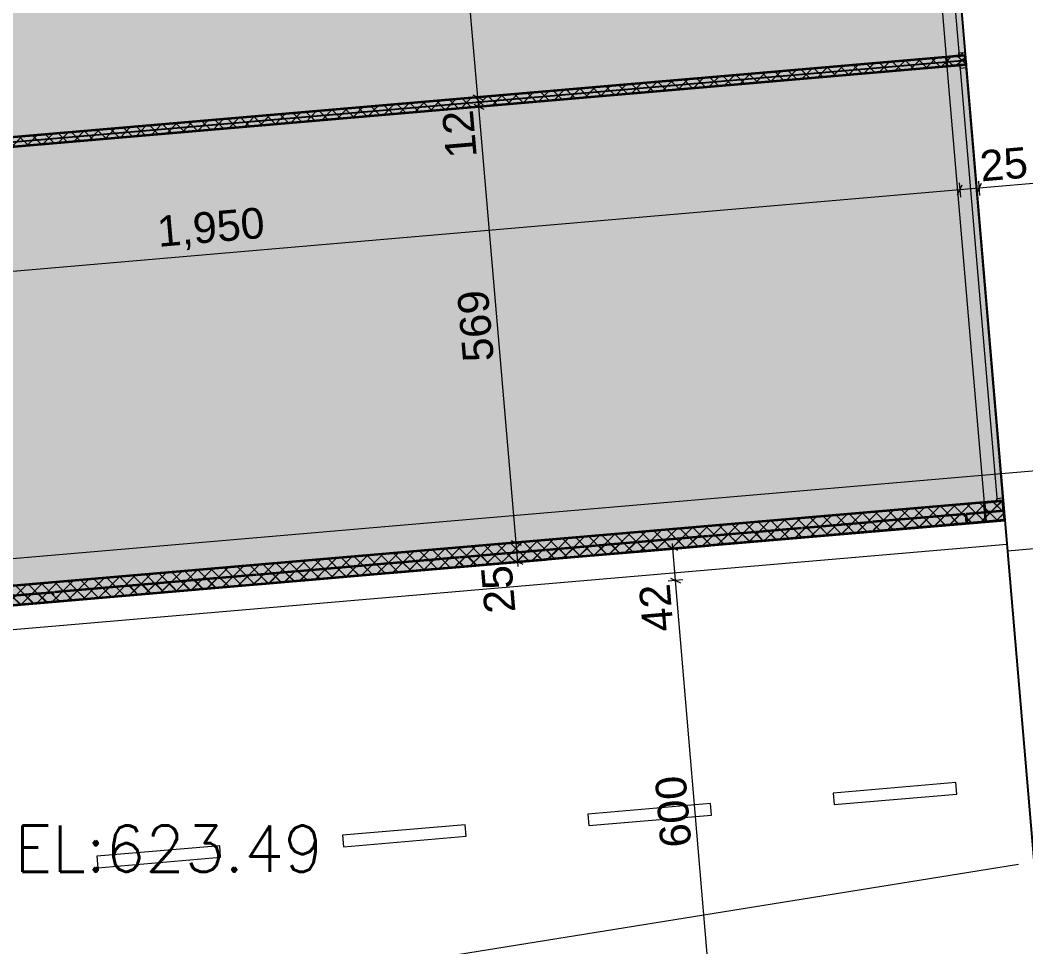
# Model space of a CAD drawing. Header units: metres. Extents: x 7516628 to 7516777, y 4692096 to 4692450.
# Drawn here: x 7516715.43 to 7516728.5, y 4692228.5 to 4692240.54 of the extents above; entities that cross this region are included whole.
import ezdxf

# ---------------------------------------------------------------- set-up
doc = ezdxf.new("R2010")
doc.units = ezdxf.units.M
for name, color, linetype, lineweight in [('Ndarjet', 1, 'Continuous', 0), ('New_2D Drafting - General_Pen_No__102', 254, 'Continuous', 0), ('New_2D Drafting - General_Pen_No__2', 8, 'Continuous', 0), ('New_Archicad Windows_Pen_No__103', 31, 'Continuous', 0), ('New_Archicad Windows_Pen_No__82', 253, 'Continuous', 0), ('New_Dimensioning - General', 7, 'Continuous', 0), ('New_Dimensioning - General_Pen_No__1', 7, 'Continuous', 0), ('New_Dimensioning - General_Pen_No__142', 8, 'Continuous', 0), ('New_Dimensioning - General_Pen_No__161', 251, 'Continuous', 0), ('New_Drawing & Figure_Pen_No__171', 161, 'Continuous', 0), ('New_Drawing & Figure_Pen_No__50', 134, 'Continuous', 0), ('New_Drawing & Figure_Pen_No__58', 12, 'Continuous', 0), ('New_Structural - Bearing', 7, 'Continuous', 0), ('New_Structural - Bearing_Pen_No__1', 7, 'Continuous', 0), ('New_Structural - Bearing_Pen_No__102', 254, 'Continuous', 0), ('New_Structural - Bearing_Pen_No__181', 254, 'Continuous', 0), ('New_Structural - Bearing_Pen_No__184', 254, 'Continuous', 0), ('New_Structural - Bearing_Pen_No__22', 8, 'Continuous', 0), ('niveleta lartesite', 5, 'Continuous', 0), ('projekt', 7, 'Continuous', 0)]:
    doc.layers.add(name, color=color, linetype=linetype, lineweight=lineweight)
doc.styles.add('GENERATED_STYLE_1', font='arial.ttf')
doc.styles.get("Standard").update_dxf_attribs({"font": 'simplex.shx'})
doc.dimstyles.new('GENERATED_STYLE__1', dxfattribs={"dimtxt": 400, "dimasz": 95, "dimexe": 0.18, "dimexo": 100000, "dimgap": 0, "dimtad": 1, "dimdec": 0, "dimlfac": 0.1, "dimzin": 0, "dimdsep": 46, "dimtxsty": 'GENERATED_STYLE_1', "dimblk": 'ARROWHEAD_2', "dimblk1": 'ARROWHEAD_2', "dimblk2": 'ARROWHEAD_2', "dimcen": 0.09, "dimclrd": 251, "dimclre": 251, "dimclrt": 7, "dimadec": 0, "dimazin": 0, "dimtfac": 1, "dimtdec": 4, "dimtmove": 0, "dimatfit": 3, "dimfxl": 1, "dimtolj": 1, "dimtzin": 0, "dimarcsym": 0})
pattern_1 = [(44.99999999999998, (0, 0), (-91.92387818248316, 91.92387818248324), []), (135.0000000000001, (0, 0), (91.9238781824829, 91.92387818248349), [])]
pattern_2 = [(44.99999999999998, (0, 0), (-176.7766952966368, 176.7766952966369), []), (44.99999999999998, (-35.35533905932736, 35.35533905932739), (-176.7766952966368, 176.7766952966369), []), (44.99999999999998, (-70.71067811865473, 70.71067811865478), (-176.7766952966368, 176.7766952966369), [])]

# ---------------------------------------------------------------- blocks, each defined once
blk = doc.blocks.new('Slab_2', base_point=(-11404.96889856422, -101275.0153875597))
at = {"layer": 'New_Structural - Bearing_Pen_No__1', "color": 7, "linetype": 'Continuous', "lineweight": 13, "flags": 128}
blk.add_lwpolyline([(-11404.96889856422, -101275.0153875597), (-9810.829319608274, -101138.1979807408), (-9823.65595149895, -100988.7473952137), (-11417.79553045489, -101125.5648020328)], close=True, dxfattribs=at)
blk = doc.blocks.new('Slab_3', base_point=(-8216.689740655056, -101001.3805739218))
at = {"layer": 'New_Structural - Bearing_Pen_No__1', "color": 7, "linetype": 'Continuous', "lineweight": 13, "flags": 128}
blk.add_lwpolyline([(-8216.689740655056, -101001.3805739218), (-6622.550161700019, -100864.563167102), (-6635.376793587965, -100715.1125815749), (-8229.516372543912, -100851.9299883946)], close=True, dxfattribs=at)
blk = doc.blocks.new('Slab_4', base_point=(-5028.410582744072, -100727.7457602693))
at = {"layer": 'New_Structural - Bearing_Pen_No__1', "color": 7, "linetype": 'Continuous', "lineweight": 13, "flags": 128}
blk.add_lwpolyline([(-5028.410582744072, -100727.7457602693), (-3434.271003789036, -100590.9283534502), (-3447.097635678801, -100441.4777679239), (-5041.237214633838, -100578.2951747428)], close=True, dxfattribs=at)
blk = doc.blocks.new('Slab_5', base_point=(-1840.131424833998, -100454.1109466308))
at = {"layer": 'New_Structural - Bearing_Pen_No__1', "color": 7, "linetype": 'Continuous', "lineweight": 13, "flags": 128}
blk.add_lwpolyline([(-1840.131424833998, -100454.1109466308), (-245.9918458789616, -100317.2935398115), (-258.8184777687275, -100167.8429542849), (-1852.958056723764, -100304.660361104)], close=True, dxfattribs=at)
blk = doc.blocks.new('Slab_31', base_point=(-3863.257726067821, -46951.26156539229))
at = {"layer": 'New_Structural - Bearing_Pen_No__181', "color": 254, "linetype": 'Continuous', "lineweight": 0, "flags": 128}
blk.add_lwpolyline([(-3863.257726067821, -46951.26156539229), (-23791.6893708756, -48648.32431564138), (-19548.63263606421, -98467.96358315441), (377.9263670328498, -96755.52447032201), (-3192.941559095743, -54822.7878604257), (-3600.221372978922, -50040.09806350222)], close=True, dxfattribs=at)
blk = doc.blocks.new('Slab_35', base_point=(-22076.12423998126, 78576.49033854387))
at = {"layer": 'New_Structural - Bearing_Pen_No__184', "color": 254, "linetype": 'Continuous', "lineweight": 0, "flags": 128}
blk.add_lwpolyline([(-22076.12423998126, 78576.49033854387), (-46303.63800945178, 74554.77856824246), (-45594.77753155443, 72138.23779881523), (-25759.95144974149, 75430.77347846248), (-17611.85185514205, 45682.63673964111), (-7877.09251520846, 10141.71721589582), (-11542.09914180956, 9137.861435929606), (-8828.899790343712, -767.8379691656118), (-6016.712207689124, -26229.73658027559), (-4312.456942216158, -41660.27721866157), (379.2418893517606, -96770.96442558194), (-19548.6329040541, -98467.96360597546), (-19555.13085424627, -98391.65813141585), (-19753.14066366718, -98423.51140641085), (-19721.56030660335, -98794.46769330432), (404.927579019386, -97072.67944604837), (412.0980510651861, -97156.90685625123), (8022.656437035948, -96505.83598593903), (-9.094947e-10, 0), (-2952.555899401886, 11490.56185632594), (-19643.20814535404, 76446.13885095759), (-19811.53685661957, 77101.22940127758, 0.388950843474932)], format="xyb", close=True, dxfattribs=at)
blk = doc.blocks.new('Storefront Window with Transom 2 27_25')
at = {"layer": 'New_Archicad Windows_Pen_No__103', "linetype": 'Continuous', "lineweight": 13}
h = blk.add_hatch(dxfattribs=at)
h.set_pattern_fill('ALUMINIUM', color=31, style=0, pattern_type=2)
h.set_pattern_definition(pattern_2)
h.paths.add_polyline_path([(-2314.900129099319, 0), (-2314.900129099319, -80), (-2274.900129099319, -80), (-2274.900129099319, 0)])
h = blk.add_hatch(dxfattribs=at)
h.set_pattern_fill('ALUMINIUM', color=31, style=0, pattern_type=2)
h.set_pattern_definition(pattern_2)
h.paths.add_polyline_path([(2274.900129099319, 0), (2274.900129099319, -80), (2314.900129099319, -80), (2314.900129099319, 0)])
at = {"layer": 'New_Archicad Windows_Pen_No__82', "color": 253, "linetype": 'Continuous', "lineweight": 20}
for p, q in [((-2314.900129099319, 170), (2314.900129099319, 170)), ((-2314.900129099319, 0), (-2314.900129099319, 170)), ((2314.900129099319, 0), (2314.900129099319, 170)), ((-2314.900129099319, 0), (2314.900129099319, 0)), ((-2314.900129099319, 0), (-2314.900129099319, -80)), ((-2274.900129099319, 0), (-2314.900129099319, 0)), ((-2314.900129099319, -80), (-2314.900129099319, 0)), ((-2314.900129099319, -80), (-2314.900129099319, 0)), ((-2274.900129099319, -80), (-2274.900129099319, 0)), ((2274.900129099319, 0), (2274.900129099319, -80)), ((2314.900129099319, 0), (2274.900129099319, 0)), ((2314.900129099319, -80), (2314.900129099319, 0)), ((2314.900129099319, -80), (2314.900129099319, 0)), ((2314.900129099319, -80), (2314.900129099319, 0)), ((-2314.900129099319, -80), (2314.900129099319, -80)), ((-2314.900129099319, -80), (2314.900129099319, -80)), ((-2314.900129099319, -80), (-2274.900129099319, -80)), ((2274.900129099319, -80), (2314.900129099319, -80))]:
    blk.add_line(p, q, dxfattribs=at)
blk = doc.blocks.new('Storefront Window with Transom 2 27_26')
at = {"layer": 'New_Archicad Windows_Pen_No__103', "linetype": 'Continuous', "lineweight": 13}
h = blk.add_hatch(dxfattribs=at)
h.set_pattern_fill('ALUMINIUM', color=31, style=0, pattern_type=2)
h.set_pattern_definition(pattern_2)
h.paths.add_polyline_path([(-2844.291990718778, 0), (-2844.291990718778, -80), (-2804.291990718778, -80), (-2804.291990718778, 0)])
h = blk.add_hatch(dxfattribs=at)
h.set_pattern_fill('ALUMINIUM', color=31, style=0, pattern_type=2)
h.set_pattern_definition(pattern_2)
h.paths.add_polyline_path([(2804.291990718778, 0), (2804.291990718778, -80), (2844.291990718778, -80), (2844.291990718778, 0)])
at = {"layer": 'New_Archicad Windows_Pen_No__82', "color": 253, "linetype": 'Continuous', "lineweight": 20}
for p, q in [((-2844.291990718778, 170), (2844.291990718778, 170)), ((-2844.291990718778, 0), (-2844.291990718778, 170)), ((2844.291990718778, 0), (2844.291990718778, 170)), ((-2844.291990718778, 0), (2844.291990718778, 0)), ((-2844.291990718778, 0), (-2844.291990718778, -80)), ((-2804.291990718778, 0), (-2844.291990718778, 0)), ((-2844.291990718778, -80), (-2844.291990718778, 0)), ((-2844.291990718778, -80), (-2844.291990718778, 0)), ((-2804.291990718778, -80), (-2804.291990718778, 0)), ((2804.291990718778, 0), (2804.291990718778, -80)), ((2844.291990718778, 0), (2804.291990718778, 0)), ((2844.291990718778, -80), (2844.291990718778, 0)), ((2844.291990718778, -80), (2844.291990718778, 0)), ((2844.291990718778, -80), (2844.291990718778, 0)), ((-2844.291990718778, -80), (2844.291990718778, -80)), ((-2844.291990718778, -80), (2844.291990718778, -80)), ((-2844.291990718778, -80), (-2804.291990718778, -80)), ((2804.291990718778, -80), (2844.291990718778, -80))]:
    blk.add_line(p, q, dxfattribs=at)
blk = doc.blocks.new('Wall_24', base_point=(-3863.345438544469, -46935.7316789857))
at = {"layer": 'New_Structural - Bearing_Pen_No__102', "linetype": 'Continuous', "lineweight": 13}
h = blk.add_hatch(dxfattribs=at)
h.set_pattern_fill('CONCRETE_BLOCK', color=254, style=0, pattern_type=2)
h.set_pattern_definition(pattern_1)
h.paths.add_polyline_path([(-135.7871134196962, -90721.22575329588), (-384.8860456496097, -90742.43204024788), (-374.5694858127136, -90863.61568258384), (-125.4705535828001, -90842.4093053977)])
h = blk.add_hatch(dxfattribs=at)
h.set_pattern_fill('CONCRETE_BLOCK', color=254, style=0, pattern_type=2)
h.set_pattern_definition(pattern_1)
h.paths.add_polyline_path([(107.9671602687962, -96531.69703491445), (128.8274895154018, -96776.73082875487), (377.9264217453154, -96755.52454180285), (357.0660924987097, -96510.49065772831)])
at = {"layer": 'New_Structural - Bearing_Pen_No__22', "color": 8, "linetype": 'Continuous', "lineweight": 35}
for p, q in [((-215.4988225883529, -90728.01172326598), (-384.886113325873, -90742.4320470003)), ((-135.7871563589316, -90721.22568856746), (-215.4988225883529, -90728.01172326598)), ((-205.1821835818367, -90849.19537787914), (-374.569474319357, -90863.61570161347)), ((-125.4705173524154, -90842.40934318064), (-205.1821835818367, -90849.19537787914)), ((277.3544199607364, -96517.27672345893), (107.9671292232162, -96531.69704719326)), ((357.0660861901576, -96510.49068876043), (277.3544199607364, -96517.27672345893))]:
    blk.add_line(p, q, dxfattribs=at)
at = {"layer": 'New_Structural - Bearing_Pen_No__22', "color": 8, "linetype": 'Continuous', "lineweight": 35, "flags": 128}
for points in [[(-384.8861133258584, -90742.4320470003), (-374.5694743193422, -90863.61570161347)], [(-125.4705173524006, -90842.40934318064), (-135.7871563589163, -90721.22568856746)], [(107.9671292232342, -96531.69704719326), (128.8274100659086, -96776.73082875487)], [(377.9263670328503, -96755.52447032201), (357.0660861901751, -96510.49068876043)], [(128.8274100659088, -96776.73082875487), (377.9263670328503, -96755.52447032201)]]:
    blk.add_lwpolyline(points, dxfattribs=at)
at = {"layer": 'New_Archicad Windows_Pen_No__82', "color": 253, "linetype": 'Continuous', "lineweight": 20, "xscale": -0.9999999999999998, "zscale": 1000, "rotation": 94.86598670525957}
for name, p in [('Storefront Window with Transom 2 27_25', (-411.8612300839148, -88421.45489270086)), ('Storefront Window with Transom 2 27_26', (36.08611818946603, -93683.23605066903))]:
    blk.add_blockref(name, p, dxfattribs=at)
blk = doc.blocks.new('Wall_65', base_point=(-15075.80258942876, -92065.35477621343))
at = {"layer": 'New_Structural - Bearing_Pen_No__102', "linetype": 'Continuous', "lineweight": 13}
h = blk.add_hatch(dxfattribs=at)
h.set_pattern_fill('CONCRETE_BLOCK', color=254, style=0, pattern_type=2)
h.set_pattern_definition(pattern_1)
h.paths.add_polyline_path([(-15021.11390902223, -92000.43380734538), (-15010.93191012476, -92120.00110052618), (-125.6039661227444, -90840.79285057777), (-135.8785225930852, -90721.23354797882)])
at = {"layer": 'New_Structural - Bearing_Pen_No__22', "color": 8, "linetype": 'Continuous', "lineweight": 35, "flags": 128}
for points in [[(-135.8785989955667, -90721.23347328625), (-15021.11390902223, -92000.43381594394)], [(-125.6039661227448, -90840.79279713565), (-135.8785989955667, -90721.23347328625)], [(-15010.93191009969, -92120.00110052615), (-125.6039661227444, -90840.79279713565)]]:
    blk.add_lwpolyline(points, dxfattribs=at)
blk = doc.blocks.new('Wall_94', base_point=(-129.4156784245787, -96799.12419211863))
at = {"layer": 'New_Structural - Bearing_Pen_No__102', "linetype": 'Continuous', "lineweight": 13}
h = blk.add_hatch(dxfattribs=at)
h.set_pattern_fill('CONCRETE_BLOCK', color=254, style=0, pattern_type=2)
h.set_pattern_definition(pattern_1)
h.paths.add_polyline_path([(-139.6903112974017, -96679.56486826923), (-1335.283549791537, -96782.31119699746), (-1325.008916918714, -96901.87052084686), (-129.4156784245788, -96799.12419211863)])
at = {"layer": 'New_Structural - Bearing_Pen_No__22', "color": 8, "linetype": 'Continuous', "lineweight": 35, "flags": 128}
for points in [[(-139.6903112974017, -96679.56486826923), (-1335.283549791537, -96782.31119699746)], [(-1325.008916918714, -96901.87052084686), (-129.4156784245788, -96799.12419211863)]]:
    blk.add_lwpolyline(points, dxfattribs=at)
blk = doc.blocks.new('Wall_95', base_point=(-1334.972193906173, -96902.72674025294))
at = {"layer": 'New_Structural - Bearing_Pen_No__102', "linetype": 'Continuous', "lineweight": 13}
h = blk.add_hatch(dxfattribs=at)
h.set_pattern_fill('CONCRETE_BLOCK', color=254, style=0, pattern_type=2)
h.set_pattern_definition(pattern_1)
h.paths.add_polyline_path([(-1345.246826778999, -96783.16741640354), (-2251.905032640165, -96861.08338235605), (-2241.630399767339, -96980.64270620546), (-1334.972193906173, -96902.72674025294)])
at = {"layer": 'New_Structural - Bearing_Pen_No__22', "color": 8, "linetype": 'Continuous', "lineweight": 35, "flags": 128}
for points in [[(-1345.246826778999, -96783.16741640354), (-2251.905032640165, -96861.08338235605)], [(-2241.630399767339, -96980.64270620546), (-1334.972193906173, -96902.72674025294)]]:
    blk.add_lwpolyline(points, dxfattribs=at)
blk = doc.blocks.new('Wall_96', base_point=(-2251.593676754799, -96981.49892561154))
at = {"layer": 'New_Structural - Bearing_Pen_No__102', "linetype": 'Continuous', "lineweight": 13}
h = blk.add_hatch(dxfattribs=at)
h.set_pattern_fill('CONCRETE_BLOCK', color=254, style=0, pattern_type=2)
h.set_pattern_definition(pattern_1)
h.paths.add_polyline_path([(-2261.868309627624, -96861.9396017621), (-2859.664928874678, -96913.31276612624), (-2849.390296001853, -97032.87208997567), (-2251.593676754799, -96981.49892561154)])
at = {"layer": 'New_Structural - Bearing_Pen_No__22', "color": 8, "linetype": 'Continuous', "lineweight": 35, "flags": 128}
for points in [[(-2261.868309627624, -96861.9396017621), (-2859.664928874678, -96913.31276612624)], [(-2849.390296001853, -97032.87208997567), (-2251.593676754799, -96981.49892561154)]]:
    blk.add_lwpolyline(points, dxfattribs=at)
blk = doc.blocks.new('Wall_97', base_point=(375.5272792084068, -96755.73064200177))
at = {"layer": 'New_Structural - Bearing_Pen_No__102', "linetype": 'Continuous', "lineweight": 13}
h = blk.add_hatch(dxfattribs=at)
h.set_pattern_fill('CONCRETE_BLOCK', color=254, style=0, pattern_type=2)
h.set_pattern_definition(pattern_1)
h.paths.add_polyline_path([(365.2526463355851, -96636.17131815237), (-129.7270343099399, -96678.70864886312), (-119.4524014371193, -96798.26797271254), (375.5272792084068, -96755.73064200177)])
at = {"layer": 'New_Structural - Bearing_Pen_No__22', "color": 8, "linetype": 'Continuous', "lineweight": 35, "flags": 128}
for points in [[(365.2526463355851, -96636.17131815237), (-129.7270343099399, -96678.70864886312)], [(-129.7270343099399, -96678.70864886312), (-119.4524014371193, -96798.26797271254)], [(-119.4524014371193, -96798.26797271254), (375.5272792084068, -96755.73064200177)]]:
    blk.add_lwpolyline(points, dxfattribs=at)
blk = doc.blocks.new('Wall_98', base_point=(-5579.328190566574, -97267.4762072388))
at = {"layer": 'New_Structural - Bearing_Pen_No__102', "linetype": 'Continuous', "lineweight": 13}
h = blk.add_hatch(dxfattribs=at)
h.set_pattern_fill('CONCRETE_BLOCK', color=254, style=0, pattern_type=2)
h.set_pattern_definition(pattern_1)
h.paths.add_polyline_path([(-5579.328190566574, -97267.4762072388), (-4383.734952072442, -97164.72987851052), (-4394.009584945268, -97045.17055466112), (-5589.602823439401, -97147.91688338936)])
at = {"layer": 'New_Structural - Bearing_Pen_No__22', "color": 8, "linetype": 'Continuous', "lineweight": 35, "flags": 128}
for points in [[(-4394.009584945268, -97045.17055466112), (-5589.602823439401, -97147.91688338936)], [(-5579.328190566574, -97267.4762072388), (-4383.734952072442, -97164.72987851052)]]:
    blk.add_lwpolyline(points, dxfattribs=at)
blk = doc.blocks.new('Wall_99', base_point=(-4373.771675084986, -97163.87365910446))
at = {"layer": 'New_Structural - Bearing_Pen_No__102', "linetype": 'Continuous', "lineweight": 13}
h = blk.add_hatch(dxfattribs=at)
h.set_pattern_fill('CONCRETE_BLOCK', color=254, style=0, pattern_type=2)
h.set_pattern_definition(pattern_1)
h.paths.add_polyline_path([(-4373.771675084986, -97163.87365910446), (-3467.113469223817, -97085.95769315193), (-3477.38810209664, -96966.39836930252), (-4384.046307957809, -97044.31433525504)])
at = {"layer": 'New_Structural - Bearing_Pen_No__22', "color": 8, "linetype": 'Continuous', "lineweight": 35, "flags": 128}
for points in [[(-3477.38810209664, -96966.39836930252), (-4384.046307957809, -97044.31433525504)], [(-4373.771675084986, -97163.87365910446), (-3467.113469223817, -97085.95769315193)]]:
    blk.add_lwpolyline(points, dxfattribs=at)
blk = doc.blocks.new('Wall_100', base_point=(-3457.150192236357, -97085.10147374585))
at = {"layer": 'New_Structural - Bearing_Pen_No__102', "linetype": 'Continuous', "lineweight": 13}
h = blk.add_hatch(dxfattribs=at)
h.set_pattern_fill('CONCRETE_BLOCK', color=254, style=0, pattern_type=2)
h.set_pattern_definition(pattern_1)
h.paths.add_polyline_path([(-3457.150192236357, -97085.10147374585), (-2859.353572989304, -97033.72830938175), (-2869.628205862128, -96914.16898553233), (-3467.424825109182, -96965.54214989646)])
at = {"layer": 'New_Structural - Bearing_Pen_No__22', "color": 8, "linetype": 'Continuous', "lineweight": 35, "flags": 128}
for points in [[(-2869.628205862128, -96914.16898553233), (-3467.424825109182, -96965.54214989646)], [(-3457.150192236357, -97085.10147374585), (-2859.353572989304, -97033.72830938175)]]:
    blk.add_lwpolyline(points, dxfattribs=at)
blk = doc.blocks.new('Wall_101', base_point=(-6087.455316926575, -97311.14339694828))
at = {"layer": 'New_Structural - Bearing_Pen_No__102', "linetype": 'Continuous', "lineweight": 13}
h = blk.add_hatch(dxfattribs=at)
h.set_pattern_fill('CONCRETE_BLOCK', color=254, style=0, pattern_type=2)
h.set_pattern_definition(pattern_1)
h.paths.add_polyline_path([(-6087.455316926575, -97311.14339694828), (-5589.291467554041, -97268.33242664485), (-5599.566100426865, -97148.77310279543), (-6097.729949799399, -97191.58407309887)])
at = {"layer": 'New_Structural - Bearing_Pen_No__22', "color": 8, "linetype": 'Continuous', "lineweight": 35, "flags": 128}
for points in [[(-5599.566100426865, -97148.77310279543), (-6097.729949799399, -97191.58407309887)], [(-6087.455316926575, -97311.14339694828), (-5589.291467554041, -97268.33242664485)]]:
    blk.add_lwpolyline(points, dxfattribs=at)
blk = doc.blocks.new('Wall_102', base_point=(-8817.393211491291, -97545.74751421143))
at = {"layer": 'New_Structural - Bearing_Pen_No__102', "linetype": 'Continuous', "lineweight": 13}
h = blk.add_hatch(dxfattribs=at)
h.set_pattern_fill('CONCRETE_BLOCK', color=254, style=0, pattern_type=2)
h.set_pattern_definition(pattern_1)
h.paths.add_polyline_path([(-8817.393211491291, -97545.74751421143), (-7621.799972997156, -97443.00118548315), (-7632.074605869984, -97323.44186163375), (-8827.667844364114, -97426.188190362)])
at = {"layer": 'New_Structural - Bearing_Pen_No__22', "color": 8, "linetype": 'Continuous', "lineweight": 35, "flags": 128}
for points in [[(-7632.074605869984, -97323.44186163375), (-8827.667844364114, -97426.188190362)], [(-8817.393211491291, -97545.74751421143), (-7621.799972997156, -97443.00118548315)]]:
    blk.add_lwpolyline(points, dxfattribs=at)
blk = doc.blocks.new('Wall_103', base_point=(-7611.836696009702, -97442.14496607707))
at = {"layer": 'New_Structural - Bearing_Pen_No__102', "linetype": 'Continuous', "lineweight": 13}
h = blk.add_hatch(dxfattribs=at)
h.set_pattern_fill('CONCRETE_BLOCK', color=254, style=0, pattern_type=2)
h.set_pattern_definition(pattern_1)
h.paths.add_polyline_path([(-7611.836696009702, -97442.14496607707), (-6705.178490148532, -97364.22900012456), (-6715.453123021354, -97244.66967627515), (-7622.111328882525, -97322.58564222767)])
at = {"layer": 'New_Structural - Bearing_Pen_No__22', "color": 8, "linetype": 'Continuous', "lineweight": 35, "flags": 128}
for points in [[(-6715.453123021354, -97244.66967627515), (-7622.111328882525, -97322.58564222767)], [(-7611.836696009702, -97442.14496607707), (-6705.178490148532, -97364.22900012456)]]:
    blk.add_lwpolyline(points, dxfattribs=at)
blk = doc.blocks.new('Wall_104', base_point=(-6695.215213161073, -97363.37278071848))
at = {"layer": 'New_Structural - Bearing_Pen_No__102', "linetype": 'Continuous', "lineweight": 13}
h = blk.add_hatch(dxfattribs=at)
h.set_pattern_fill('CONCRETE_BLOCK', color=254, style=0, pattern_type=2)
h.set_pattern_definition(pattern_1)
h.paths.add_polyline_path([(-6695.215213161073, -97363.37278071848), (-6097.418593914019, -97311.99961635438), (-6107.693226786843, -97192.44029250495), (-6705.489846033898, -97243.81345686907)])
at = {"layer": 'New_Structural - Bearing_Pen_No__22', "color": 8, "linetype": 'Continuous', "lineweight": 35, "flags": 128}
for points in [[(-6107.693226786843, -97192.44029250495), (-6705.489846033898, -97243.81345686907)], [(-6695.215213161073, -97363.37278071848), (-6097.418593914019, -97311.99961635438)]]:
    blk.add_lwpolyline(points, dxfattribs=at)
blk = doc.blocks.new('Wall_105', base_point=(-9325.520337851289, -97589.41470392093))
at = {"layer": 'New_Structural - Bearing_Pen_No__102', "linetype": 'Continuous', "lineweight": 13}
h = blk.add_hatch(dxfattribs=at)
h.set_pattern_fill('CONCRETE_BLOCK', color=254, style=0, pattern_type=2)
h.set_pattern_definition(pattern_1)
h.paths.add_polyline_path([(-9325.520337851289, -97589.41470392093), (-8827.356488478756, -97546.60373361748), (-8837.63112135159, -97427.04440976806), (-9335.79497072412, -97469.85538007152)])
at = {"layer": 'New_Structural - Bearing_Pen_No__22', "color": 8, "linetype": 'Continuous', "lineweight": 35, "flags": 128}
for points in [[(-8837.63112135159, -97427.04440976806), (-9335.79497072412, -97469.85538007152)], [(-9325.520337851289, -97589.41470392093), (-8827.356488478756, -97546.60373361748)]]:
    blk.add_lwpolyline(points, dxfattribs=at)
blk = doc.blocks.new('Wall_106', base_point=(-9843.610741198747, -97633.93811303648))
at = {"layer": 'New_Structural - Bearing_Pen_No__102', "linetype": 'Continuous', "lineweight": 13}
h = blk.add_hatch(dxfattribs=at)
h.set_pattern_fill('CONCRETE_BLOCK', color=254, style=0, pattern_type=2)
h.set_pattern_definition(pattern_1)
h.paths.add_polyline_path([(-9853.885374071566, -97514.37878918707), (-11049.4786125657, -97617.12511791528), (-11039.20397969288, -97736.6844417647), (-9843.610741198747, -97633.93811303648)])
at = {"layer": 'New_Structural - Bearing_Pen_No__22', "color": 8, "linetype": 'Continuous', "lineweight": 35, "flags": 128}
for points in [[(-9853.885374071566, -97514.37878918707), (-11049.4786125657, -97617.12511791528)], [(-11039.20397969288, -97736.6844417647), (-9843.610741198747, -97633.93811303648)]]:
    blk.add_lwpolyline(points, dxfattribs=at)
blk = doc.blocks.new('Wall_107', base_point=(-11049.16725668033, -97737.54066117074))
at = {"layer": 'New_Structural - Bearing_Pen_No__102', "linetype": 'Continuous', "lineweight": 13}
h = blk.add_hatch(dxfattribs=at)
h.set_pattern_fill('CONCRETE_BLOCK', color=254, style=0, pattern_type=2)
h.set_pattern_definition(pattern_1)
h.paths.add_polyline_path([(-11059.44188955316, -97617.98133732133), (-11966.10009541433, -97695.89730327381), (-11955.82546254151, -97815.45662712323), (-11049.16725668033, -97737.54066117074)])
at = {"layer": 'New_Structural - Bearing_Pen_No__22', "color": 8, "linetype": 'Continuous', "lineweight": 35, "flags": 128}
for points in [[(-11059.44188955316, -97617.98133732133), (-11966.10009541433, -97695.89730327381)], [(-11955.82546254151, -97815.45662712323), (-11049.16725668033, -97737.54066117074)]]:
    blk.add_lwpolyline(points, dxfattribs=at)
blk = doc.blocks.new('Wall_108', base_point=(-11965.78873952897, -97816.31284652928))
at = {"layer": 'New_Structural - Bearing_Pen_No__102', "linetype": 'Continuous', "lineweight": 13}
h = blk.add_hatch(dxfattribs=at)
h.set_pattern_fill('CONCRETE_BLOCK', color=254, style=0, pattern_type=2)
h.set_pattern_definition(pattern_1)
h.paths.add_polyline_path([(-11976.06337240179, -97696.75352267988), (-12573.85999164885, -97748.12668704397), (-12563.58535877603, -97867.68601089338), (-11965.78873952897, -97816.31284652928)])
at = {"layer": 'New_Structural - Bearing_Pen_No__22', "color": 8, "linetype": 'Continuous', "lineweight": 35, "flags": 128}
for points in [[(-11976.06337240179, -97696.75352267988), (-12573.85999164885, -97748.12668704397)], [(-12563.58535877603, -97867.68601089338), (-11965.78873952897, -97816.31284652928)]]:
    blk.add_lwpolyline(points, dxfattribs=at)
blk = doc.blocks.new('Wall_109', base_point=(-9335.483614838742, -97590.27092332701))
at = {"layer": 'New_Structural - Bearing_Pen_No__102', "linetype": 'Continuous', "lineweight": 13}
h = blk.add_hatch(dxfattribs=at)
h.set_pattern_fill('CONCRETE_BLOCK', color=254, style=0, pattern_type=2)
h.set_pattern_definition(pattern_1)
h.paths.add_polyline_path([(-9345.758247711561, -97470.7115994776), (-9843.922097084098, -97513.52256978101), (-9833.64746421128, -97633.08189363041), (-9335.483614838742, -97590.27092332701)])
at = {"layer": 'New_Structural - Bearing_Pen_No__22', "color": 8, "linetype": 'Continuous', "lineweight": 35, "flags": 128}
for points in [[(-9345.758247711561, -97470.7115994776), (-9843.922097084098, -97513.52256978101)], [(-9833.64746421128, -97633.08189363041), (-9335.483614838742, -97590.27092332701)]]:
    blk.add_lwpolyline(points, dxfattribs=at)
blk = doc.blocks.new('Wall_118', base_point=(-19548.63289292742, -98467.96373664388))
at = {"layer": 'New_Structural - Bearing_Pen_No__102', "linetype": 'Continuous', "lineweight": 13}
h = blk.add_hatch(dxfattribs=at)
h.set_pattern_fill('CONCRETE_BLOCK', color=254, style=0, pattern_type=2)
h.set_pattern_definition(pattern_1)
h.paths.add_polyline_path([(-19548.63289292741, -98467.96373664388), (375.5272792084057, -96755.73064200176), (354.1217940566952, -96506.64871731547), (-19570.03837807913, -98218.8818119576)])
at = {"layer": 'New_Structural - Bearing_Pen_No__22', "color": 8, "linetype": 'Continuous', "lineweight": 35, "flags": 128}
for points in [[(354.1217940566952, -96506.64871731547), (-19570.03837807913, -98218.8818119576)], [(365.252646335587, -96636.17131815237), (354.1217940566952, -96506.64871731547)], [(-19548.63289292741, -98467.96373664388), (375.5272792084057, -96755.73064200176)]]:
    blk.add_lwpolyline(points, dxfattribs=at)
blk = doc.blocks.new('*D683')
at = {"layer": 'New_Dimensioning - General_Pen_No__142', "color": 8, "linetype": 'Continuous', "lineweight": 13}
for p, q in [((-3457.007746637431, -103488.3405232231), (-3326.335013296668, -103549.6427681887)), ((-3388.662672494991, -104290.9172070311), (-3257.989939154228, -104352.2194519966))]:
    blk.add_line(p, q, dxfattribs=at)
at = {"layer": 'New_Dimensioning - General_Pen_No__161', "color": 251, "linetype": 'Continuous', "lineweight": 13}
for p, q in [((-3391.67137996705, -103518.9916457059), (-3900.689603228502, -97541.58708877223)), ((-3298.25946692511, -103511.0369614353), (-3485.083293008991, -103526.9463299765)), ((-3323.32630582461, -104321.5683295138), (-3391.67137996705, -103518.9916457059))]:
    blk.add_line(p, q, dxfattribs=at)
at = {"layer": 'New_Dimensioning - General_Pen_No__1', "color": 7, "lineweight": 13, "insert": (-3411.323466210667, -104231.0577626995), "char_height": 400, "attachment_point": 7, "rotation": 94.86739736082804, "style": 'GENERATED_STYLE_1'}
blk.add_mtext('\\A1;81', dxfattribs=at)
blk = doc.blocks.new('ARROWHEAD_2')
at = {"color": 0, "linetype": 'Continuous', "lineweight": 0}
for p, q in [((0, 0), (-1, 0)), ((-0.3781315, -0.6550000000000001), (0.3781315, 0.6550000000000001))]:
    blk.add_line(p, q, dxfattribs=at)
blk = doc.blocks.new('*D684')
at = {"layer": 'New_Dimensioning - General_Pen_No__142', "color": 8, "linetype": 'Continuous', "lineweight": 13}
for p, q in [((-3966.025969898883, -97510.93596628949), (-3835.35323655812, -97572.23821125503)), ((-3457.007746637431, -103488.3405232231), (-3326.335013296668, -103549.6427681887))]:
    blk.add_line(p, q, dxfattribs=at)
at = {"layer": 'New_Dimensioning - General_Pen_No__161', "color": 251, "linetype": 'Continuous', "lineweight": 13}
for p, q in [((-3900.689603228502, -97541.58708877223), (-3936.342335915907, -97122.91679939172)), ((-3807.277690186562, -97533.63240450164), (-3994.101516270442, -97549.54177304285)), ((-3391.67137996705, -103518.9916457059), (-3900.689603228502, -97541.58708877223))]:
    blk.add_line(p, q, dxfattribs=at)
at = {"layer": 'New_Dimensioning - General_Pen_No__1', "color": 7, "lineweight": 13, "char_height": 400, "attachment_point": 7, "rotation": 94.86739736082804, "style": 'GENERATED_STYLE_1'}
for s, insert in [('\\A1;42', (-3925.562145696037, -98192.34935180524)), ('\\A1;600', (-3687.061761767284, -100993.0610288681))]:
    blk.add_mtext(s, dxfattribs=dict(at, insert=insert))
blk = doc.blocks.new('*D685')
at = {"layer": 'New_Dimensioning - General_Pen_No__142', "color": 8, "linetype": 'Continuous', "lineweight": 13}
for p, q in [((-3871.005969245526, -97153.56792187449), (-4001.678702586287, -97092.26567690894)), ((-3966.025969898883, -97510.93596628949), (-3835.35323655812, -97572.23821125503))]:
    blk.add_line(p, q, dxfattribs=at)
at = {"layer": 'New_Dimensioning - General_Pen_No__161', "color": 251, "linetype": 'Continuous', "lineweight": 13}
for p, q in [((-3936.342335915907, -97122.91679939172), (-3941.52879006034, -97062.01223208838)), ((-3842.930422873967, -97114.96211512113), (-4029.754248957847, -97130.87148366231)), ((-3900.689603228502, -97541.58708877223), (-3936.342335915907, -97122.91679939172))]:
    blk.add_line(p, q, dxfattribs=at)
blk = doc.blocks.new('*D707')
at = {"layer": 'New_Dimensioning - General_Pen_No__142', "color": 8, "linetype": 'Continuous', "lineweight": 13}
for p, q in [((-6036.033168679907, -97023.47987548627), (-5905.312977910599, -97084.6808575192)), ((-6014.959905628519, -97268.69594431428), (-5884.239714859212, -97329.89692634722))]:
    blk.add_line(p, q, dxfattribs=at)
at = {"layer": 'New_Dimensioning - General_Pen_No__161', "color": 251, "linetype": 'Continuous', "lineweight": 13}
for p, q in [((-5949.599810243866, -97299.29643533075), (-5970.673073295252, -97054.08036650275)), ((-5856.194088486512, -97291.26937839887), (-6043.005532001219, -97307.32349226264)), ((-5944.366169124272, -97360.19696591656), (-5949.599810243866, -97299.29643533075))]:
    blk.add_line(p, q, dxfattribs=at)
at = {"layer": 'New_Dimensioning - General_Pen_No__1', "color": 7, "lineweight": 13, "insert": (-5973.968138136832, -97950.07777414769), "char_height": 400, "attachment_point": 7, "rotation": 94.91178982775023, "style": 'GENERATED_STYLE_1'}
blk.add_mtext('\\A1;25', dxfattribs=at)
blk = doc.blocks.new('*D708')
at = {"layer": 'New_Dimensioning - General_Pen_No__142', "color": 8, "linetype": 'Continuous', "lineweight": 13}
for p, q in [((-6523.083500971356, -91355.98701903321), (-6392.363310202047, -91417.18800106616)), ((-6036.033168679907, -97023.47987548627), (-5905.312977910599, -97084.6808575192))]:
    blk.add_line(p, q, dxfattribs=at)
at = {"layer": 'New_Dimensioning - General_Pen_No__161', "color": 251, "linetype": 'Continuous', "lineweight": 13}
for p, q in [((-6457.723405586702, -91386.58751004966), (-6468.136914025966, -91265.41218015621)), ((-6364.317683829348, -91378.56045311778), (-6551.129127344053, -91394.61456698157)), ((-5970.673073295252, -97054.08036650275), (-6457.723405586701, -91386.58751004966)), ((-5877.267351537899, -97046.05330957087), (-6064.078795052605, -97062.10742343465)), ((-5949.599810243866, -97299.29643533075), (-5970.673073295252, -97054.08036650275))]:
    blk.add_line(p, q, dxfattribs=at)
at = {"layer": 'New_Dimensioning - General_Pen_No__1', "color": 7, "lineweight": 13, "char_height": 400, "attachment_point": 7, "rotation": 94.91178982775023, "style": 'GENERATED_STYLE_1'}
for s, insert in [('\\A1;12', (-6482.091733479666, -92037.3688488666)), ('\\A1;569', (-6254.720944339932, -94683.13713559149))]:
    blk.add_mtext(s, dxfattribs=dict(at, insert=insert))
blk = doc.blocks.new('*D709')
at = {"layer": 'New_Dimensioning - General_Pen_No__142', "color": 8, "linetype": 'Continuous', "lineweight": 13}
for p, q in [((-6533.49700941062, -91234.81168913974), (-6402.776818641311, -91296.01267117268)), ((-6523.083500971356, -91355.98701903321), (-6392.363310202047, -91417.18800106616))]:
    blk.add_line(p, q, dxfattribs=at)
at = {"layer": 'New_Dimensioning - General_Pen_No__161', "color": 251, "linetype": 'Continuous', "lineweight": 13}
blk.add_line((-6457.723405586702, -91386.58751004966), (-6468.136914025966, -91265.41218015621), dxfattribs=at)
blk = doc.blocks.new('*D710')
at = {"layer": 'New_Dimensioning - General_Pen_No__142', "color": 8, "linetype": 'Continuous', "lineweight": 13}
for p, q in [((-6934.207574373812, -86571.99942136124), (-6803.487383604502, -86633.20040339416)), ((-6533.49700941062, -91234.81168913974), (-6402.776818641311, -91296.01267117268))]:
    blk.add_line(p, q, dxfattribs=at)
at = {"layer": 'New_Dimensioning - General_Pen_No__161', "color": 251, "linetype": 'Continuous', "lineweight": 13}
for p, q in [((-6775.441757231803, -86594.5728554458), (-6962.253200746509, -86610.62696930963)), ((-6468.136914025966, -91265.41218015621), (-6868.847478989156, -86602.59991237771)), ((-6374.731192268612, -91257.38512322429), (-6561.542635783318, -91273.4392370881)), ((-6457.723405586702, -91386.58751004966), (-6468.136914025966, -91265.41218015621))]:
    blk.add_line(p, q, dxfattribs=at)
at = {"layer": 'New_Dimensioning - General_Pen_No__1', "color": 7, "lineweight": 13, "char_height": 400, "attachment_point": 7, "rotation": 94.91178982775023, "style": 'GENERATED_STYLE_1'}
for s, insert in [('\\A1;12', (-6893.215806882121, -87253.38125119462)), ('\\A1;468', (-6709.014901406515, -89396.80924358222))]:
    blk.add_mtext(s, dxfattribs=dict(at, insert=insert))
blk = doc.blocks.new('*D711')
at = {"layer": 'New_Dimensioning - General_Pen_No__142', "color": 8, "linetype": 'Continuous', "lineweight": 13}
for p, q in [((-6944.482207246631, -86452.44009751182), (-6813.762016477324, -86513.6410795448)), ((-6934.207574373812, -86571.99942136124), (-6803.487383604502, -86633.20040339416))]:
    blk.add_line(p, q, dxfattribs=at)
at = {"layer": 'New_Dimensioning - General_Pen_No__161', "color": 251, "linetype": 'Continuous', "lineweight": 13}
for p, q in [((-6785.716390104624, -86475.01353159641), (-6972.527833619331, -86491.0676454602)), ((-6868.847478989156, -86602.59991237771), (-6879.122111861978, -86483.04058852831)), ((-6775.441757231803, -86594.5728554458), (-6962.253200746509, -86610.62696930963)), ((-6468.136914025966, -91265.41218015621), (-6868.847478989156, -86602.59991237771))]:
    blk.add_line(p, q, dxfattribs=at)
blk = doc.blocks.new('*D884')
at = {"layer": 'New_Dimensioning - General_Pen_No__142', "color": 8, "linetype": 'Continuous', "lineweight": 13}
for p, q in [((12668.40095800428, -91424.90115761122), (12729.60194003724, -91294.18096684194)), ((7602.59319780325, -91860.24415943278), (7663.794179836203, -91729.52396866349))]:
    blk.add_line(p, q, dxfattribs=at)
at = {"layer": 'New_Dimensioning - General_Pen_No__161', "color": 251, "linetype": 'Continuous', "lineweight": 13}
for p, q in [((18675.94083395801, -90845.89765988775), (12699.00144902076, -91359.54106222659)), ((12690.97439208886, -91266.13534046923), (12707.02850595265, -91452.94678398393)), ((12699.00144902076, -91359.54106222659), (7633.193688819727, -91794.88406404814)), ((7625.166631887835, -91701.47834229078), (7641.220745751621, -91888.2897858055)), ((7633.193688819727, -91794.88406404814), (42.9855067991145, -92447.16780058698))]:
    blk.add_line(p, q, dxfattribs=at)
at = {"layer": 'New_Dimensioning - General_Pen_No__1', "color": 7, "lineweight": 13, "insert": (9703.294371604956, -91536.6898582384), "char_height": 400, "attachment_point": 7, "rotation": 4.91178982775022, "style": 'GENERATED_STYLE_1'}
blk.add_mtext('\\A1;508', dxfattribs=at)
blk = doc.blocks.new('*D885')
at = {"layer": 'New_Dimensioning - General_Pen_No__142', "color": 8, "linetype": 'Continuous', "lineweight": 13}
for p, q in [((7602.59319780325, -91860.24415943278), (7663.794179836203, -91729.52396866349)), ((12.38501578263672, -92512.52789597161), (73.58599781559226, -92381.80770520234))]:
    blk.add_line(p, q, dxfattribs=at)
at = {"layer": 'New_Dimensioning - General_Pen_No__161', "color": 251, "linetype": 'Continuous', "lineweight": 13}
for p, q in [((7633.193688819727, -91794.88406404814), (42.9855067991145, -92447.16780058698)), ((34.95844986722224, -92353.76207882963), (51.01256373100677, -92540.57352234433)), ((42.9855067991145, -92447.16780058698), (-206.0963333328727, -92468.5732784723))]:
    blk.add_line(p, q, dxfattribs=at)
at = {"layer": 'New_Dimensioning - General_Pen_No__1', "color": 7, "lineweight": 13, "char_height": 400, "attachment_point": 7, "rotation": 4.91178982775022, "style": 'GENERATED_STYLE_1'}
for s, insert in [('\\A1;762', (3375.286400494132, -92080.50322741861)), ('\\A1;25', (72.12807594019522, -92364.36849206618))]:
    blk.add_mtext(s, dxfattribs=dict(at, insert=insert))
blk = doc.blocks.new('*D886')
at = {"layer": 'New_Dimensioning - General_Pen_No__142', "color": 8, "linetype": 'Continuous', "lineweight": 13}
for p, q in [((12.38501578263672, -92512.52789597161), (73.58599781559226, -92381.80770520234)), ((-236.6968243493501, -92533.93337385695), (-175.4958423163957, -92403.21318308765))]:
    blk.add_line(p, q, dxfattribs=at)
at = {"layer": 'New_Dimensioning - General_Pen_No__161', "color": 251, "linetype": 'Continuous', "lineweight": 13}
for p, q in [((-214.123390264765, -92375.16755671497), (-198.0692764009805, -92561.97900022964)), ((-206.0963333328729, -92468.5732784723), (-19637.24178434333, -94138.4379061696)), ((42.9855067991145, -92447.16780058698), (-206.0963333328727, -92468.5732784723))]:
    blk.add_line(p, q, dxfattribs=at)
blk = doc.blocks.new('*D887')
at = {"layer": 'New_Dimensioning - General_Pen_No__142', "color": 8, "linetype": 'Continuous', "lineweight": 13}
for p, q in [((-236.6968243493501, -92533.93337385695), (-175.4958423163957, -92403.21318308765)), ((-19667.8422753598, -94203.79800155426), (-19606.64129332685, -94073.07781078495))]:
    blk.add_line(p, q, dxfattribs=at)
at = {"layer": 'New_Dimensioning - General_Pen_No__161', "color": 251, "linetype": 'Continuous', "lineweight": 13}
for p, q in [((-206.0963333328729, -92468.5732784723), (-19637.24178434333, -94138.4379061696)), ((-19645.26884127522, -94045.03218441227), (-19629.21472741144, -94231.84362792697)), ((-19637.24178434333, -94138.4379061696), (-19886.38785823553, -94159.84890414556))]:
    blk.add_line(p, q, dxfattribs=at)
at = {"layer": 'New_Dimensioning - General_Pen_No__1', "color": 7, "lineweight": 13, "char_height": 400, "attachment_point": 7, "rotation": 4.91178982775022, "style": 'GENERATED_STYLE_1'}
for s, insert in [('\\A1;1,950', (-10612.38227662709, -93282.56891143929)), ('\\A1;25', (-19608.09921520224, -94055.6385976488))]:
    blk.add_mtext(s, dxfattribs=dict(at, insert=insert))
blk = doc.blocks.new('A$C11597C86')
at = {"layer": 'New_2D Drafting - General_Pen_No__102', "linetype": 'Continuous', "lineweight": 0}
blk.add_hatch(color=7, dxfattribs=at).paths.add_polyline_path([(105073.9639187182, -77531.53476686472), (125001.8387009991, -75834.53545580183), (126415.8206041041, -92438.9430689646), (106489.2613441439, -94151.38233528718)])
at = {"layer": 'New_2D Drafting - General_Pen_No__2', "color": 8, "linetype": 'Continuous', "lineweight": 15, "flags": 128}
blk.add_lwpolyline([(105073.9639187182, -77531.53476686472), (125001.8387009991, -75834.53545580183), (126415.8206041041, -92438.9430689646), (106489.2613441439, -94151.38233528718)], close=True, dxfattribs=at)
at = {"layer": 'New_Drawing & Figure_Pen_No__171', "color": 161, "linetype": 'Continuous', "lineweight": 13, "flags": 128}
blk.add_lwpolyline([(126594.2437380077, -96916.93893203218), (106793.0739142435, -100102.2968165111)], dxfattribs=at)
at = {"layer": 'New_Drawing & Figure_Pen_No__50', "color": 134, "linetype": 'Continuous', "lineweight": 25, "flags": 128}
blk.add_lwpolyline([(106488.7031438523, -94151.42986998524), (126415.8206041041, -92438.9430689646), (125912.2788313832, -86525.8402764954), (125908.1868922889, -86469.69025845766), (110962.5823039384, -87754.07858772825), (110554.8504104659, -82966.08011013546), (125500.0345123383, -81681.72791643323), (125000.9323052273, -75819.05990556256), (105073.405718426, -77531.5823015627)], close=True, dxfattribs=at)
at = {"layer": 'New_Drawing & Figure_Pen_No__58', "color": 12, "linetype": 'Continuous', "lineweight": 25, "flags": 128}
blk.add_lwpolyline([(114495.7950952617, 13454.44283728703), (117208.9944467275, 3548.743432192043), (121725.4372948551, -37343.69581730415), (137650.1284157035, -224401.8812631715)], dxfattribs=at)
at = {"layer": 'New_Structural - Bearing', "color": 254, "linetype": 'Continuous', "lineweight": 0}
for name, p in [('Slab_35', (103961.76999709, 82893.0717399013)), ('Slab_31', (122174.6365110034, -42634.68016403486))]:
    blk.add_blockref(name, p, dxfattribs=at)
at = {"layer": 'New_Structural - Bearing', "color": 8, "lineweight": 35}
for name, p in [('Wall_24', (122174.5487985268, -42619.15027762827)), ('Wall_65', (110962.0916476425, -87748.77337485601)), ('Wall_118', (106489.2613441438, -94151.38233528646)), ('Wall_94', (125908.4785586467, -92482.5427907612)), ('Wall_97', (126413.4215162797, -92439.14924064434)), ('Wall_95', (124702.9220431651, -92586.1453388955)), ('Wall_99', (121664.1225619863, -92847.29225774705)), ('Wall_100', (122580.7440448349, -92768.52007238843)), ('Wall_96', (123786.3005603165, -92664.91752425411)), ('Wall_98', (120458.5660465047, -92950.89480588137)), ('Wall_104', (119342.6790239102, -93046.79137936106)), ('Wall_101', (119950.4389201447, -92994.56199559083)), ('Wall_102', (117220.50102558, -93229.166112854)), ('Wall_103', (118426.0575410616, -93125.56356471965)), ('Wall_109', (116702.4106222325, -93273.68952196959)), ('Wall_105', (116712.37389922, -93272.83330256351)), ('Wall_107', (114988.7269803909, -93420.95925981332)), ('Wall_106', (116194.2834958725, -93317.35671167907)), ('Wall_108', (114072.1054975423, -93499.73144517187))]:
    blk.add_blockref(name, p, dxfattribs=at)
at = {"layer": 'New_Structural - Bearing', "color": 7, "linetype": 'Continuous', "lineweight": 13}
for name, p in [('Slab_5', (124197.7628122373, -96137.52954527344)), ('Slab_4', (121009.4836543272, -96411.16435891185)), ('Slab_3', (117821.2044964162, -96684.79917256435)), ('Slab_2', (114632.925338507, -96958.4339862023))]:
    blk.add_blockref(name, p, dxfattribs=at)
at = {"layer": 'New_Dimensioning - General', "color": 251, "linetype": 'Continuous', "lineweight": 13}
for base, p1, p2, angle, picture, middle, turn in [((106400.6524527279, -89821.85650481217), (122433.8998020538, -48612.82735657929), (103126.1548511599, -51718.6245902629), 184.9117898277761, '*D887', (116075.9649806575, -88709.35201737568), 4.91178982775022), ((125831.7979037384, -88151.99187711488), (122682.9992877471, -48591.62720879354), (122433.8998020538, -48612.82735657929), 184.9117898277761, '*D886', (126396.1920340688, -87822.45720462546), 4.91178982775022), ((126080.8797438704, -88130.58639922955), (133604.7916878914, -86706.85579085555), (122682.9992877471, -48591.62720879354), 184.9117898277761, '*D885', (129850.9973908108, -87525.5597687359), 4.91178982775022), ((119158.7721252093, -82166.45918717087), (119169.0467580821, -82286.01851102029), (119158.7721252093, -82166.45918717087), 94.9117898280608, '*D711', (118919.3485441059, -82650.63012877984), 94.91178982775023), ((119169.0467580821, -82286.01851102029), (125902.1070807123, -86404.64428721005), (119169.0467580821, -82286.01851102029), 94.9117898280608, '*D710', (119090.5172783395, -84642.41108897937), 94.91178982775023), ((133671.087925891, -87478.30266269071), (138637.4160801907, -85885.37918421447), (133604.7916878914, -86706.85579085555), 184.9117898277761, '*D884', (136179.0053619217, -86981.74639955569), 4.91178982775022), ((119569.7573230453, -86948.83077879877), (125912.4237197189, -86525.82794182323), (125902.1070807123, -86404.64428721005), 94.9117898280608, '*D709', (119330.4726175083, -87434.6177264518), 94.91178982775023), ((119580.1708314846, -87070.00610869227), (126145.8613662945, -92215.11564583583), (125912.4237197189, -86525.82794182323), 94.9117898280608, '*D708', (119544.811235406, -89928.73898098862), 94.91178982775023), ((120067.221163776, -92737.49896514532), (120458.5660465047, -92950.89480588137), (126145.8613662945, -92215.11564583583), 94.9117898280608, '*D707', (119838.5962128512, -93347.3266517329), 94.91178982775023), ((122101.5519011554, -92806.3353980343), (122264.8948547763, -93214.13196308039), (126413.4215162797, -92439.14924064434), 94.86739736093189, '*D685', (121887.2239956896, -93589.42373089882), 94.86739736082804), ((122137.2046338428, -93225.00568741481), (122725.425815916, -99195.66555290465), (122264.8948547763, -93214.13196308039), 94.86739736093189, '*D684', (122112.8097075947, -96238.47832403464), 94.86739736082804), ((122646.2228571042, -99202.41024434849), (127028.2792882168, -99637.64393343798), (122725.425815916, -99195.66555290465), 94.86739736093189, '*D683', (122401.4626751749, -99628.13214179313), 94.86739736082804)]:
    dim = blk.add_linear_dim(base=base, p1=p1, p2=p2, angle=angle, dimstyle='GENERATED_STYLE__1', dxfattribs=at)
    dim.commit()
    dim.dimension.update_dxf_attribs({"geometry": picture, "text_midpoint": middle, "dimtype": 128, "text_rotation": turn, "insert": (126037.8942370713, 4316.581401357427)})

msp = doc.modelspace()

# ---------------------------------------------------------------- block references
at = {"layer": 'projekt', "xscale": 0.001, "yscale": 0.001, "zscale": 0.001}
msp.add_blockref('A$C11597C86', (7516601.810596049, 4692326.488235551), dxfattribs=at)

# ---------------------------------------------------------------- next in the draw order: linework, layer by layer
at = {"layer": 'Ndarjet', "flags": 128}
msp.add_lwpolyline([(7516708.929966865, 4692232.9974735), (7516752.058844105, 4692236.703862644)], dxfattribs=at)

# ---------------------------------------------------------------- next in the draw order: texts
at = {"layer": 'niveleta lartesite', "color": 5, "linetype": 'Continuous', "lineweight": 0, "insert": (7516715.359952457, 4692229.778221153, 623.4920851865097), "char_height": 0.6, "attachment_point": 4}
msp.add_mtext('EL:623.49', dxfattribs=at)

doc.saveas('drawing.dxf')
